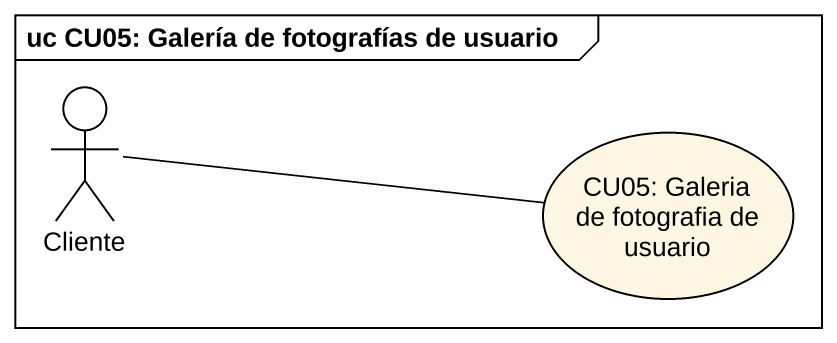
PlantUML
@startuml
mainframe uc CU05: Galería de fotografías de usuario
actor Cliente
usecase "CU05: Galeria de fotografia de usuario" as CU05_Galeria_de_fotografia
Cliente -right- CU05_Galeria_de_fotografia
@enduml
